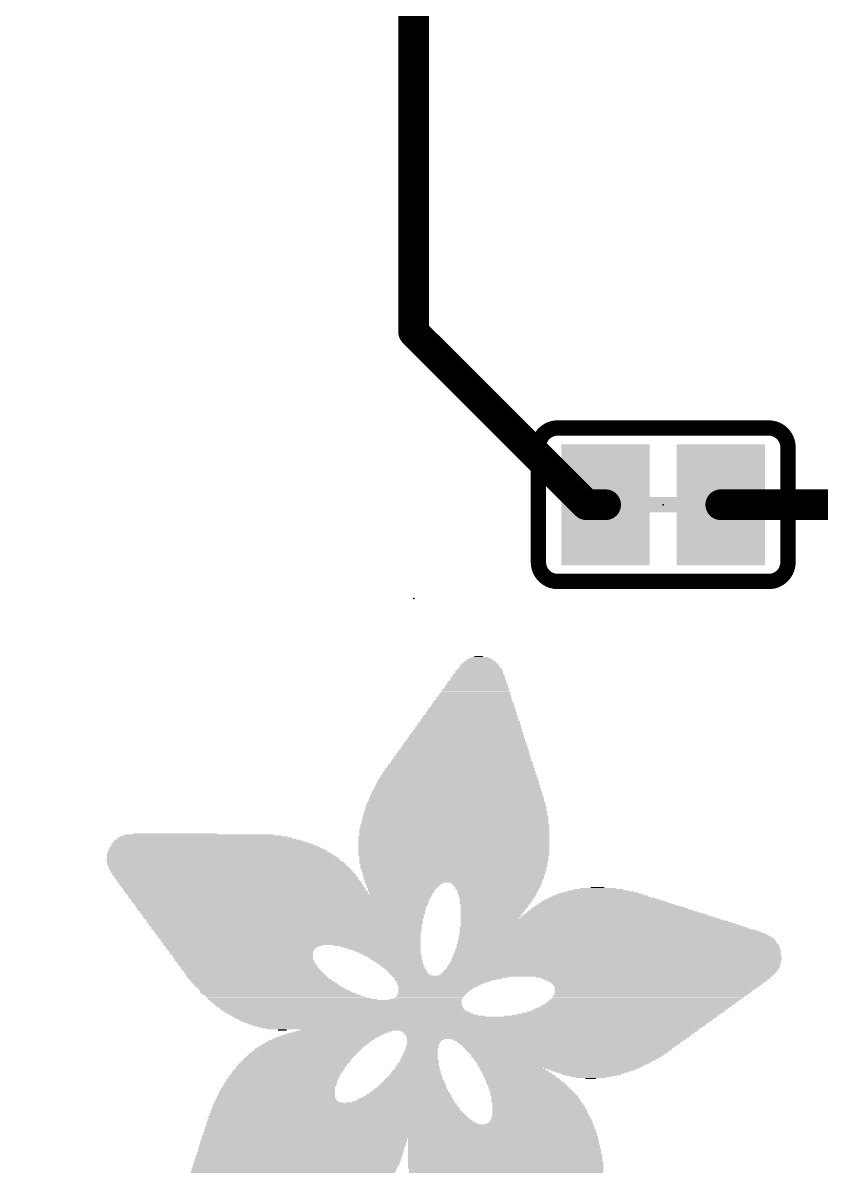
# Model space of a CAD drawing. Extents: x -33.4 to 34.4, y -34.2 to 33.7.
# Drawn here: x -5.17 to 5.4, y -3.01 to 12.22 of the extents above; entities that cross this region are included whole.
import ezdxf

# ---------------------------------------------------------------- set-up
doc = ezdxf.new("R2010")
doc.units = 0
for name, color, linetype in [('1', 12, 'CONTINUOUS'), ('16', 132, 'CONTINUOUS'), ('20', 53, 'CONTINUOUS'), ('21', 40, 'CONTINUOUS'), ('23', 40, 'CONTINUOUS')]:
    doc.layers.add(name, color=color, linetype=linetype)

# ---------------------------------------------------------------- blocks, each defined once
blk = doc.blocks.new('RECT')
blk.add_solid([(-0.5, -0.5), (0.5, -0.5), (-0.5, 0.5), (0.5, 0.5)])

msp = doc.modelspace()

# ---------------------------------------------------------------- linework, layer by layer
at = {"layer": '1'}
for points, const_width in [([(0, 29.2, 1), (0, -29.2)], 0.254), ([(29.2, 0, 0.4142), (0, 29.2)], 0.254), ([(0, 25.4, 0.4142), (-25.4, 0)], 0.254), ([(25.4, 0, 0.4142), (0, 25.4)], 0.254), ([(-0.1016, 8.128, 1), (0.1016, 8.128)], 0.2032), ([(0.0718, 8.1998, 1), (-0.0718, 8.0562)], 0.2032), ([(2.286, 5.9436, 1), (2.286, 5.7404)], 0.2032), ([(2.2142, 5.7702, 1), (2.3578, 5.9138)], 0.2032), ([(2.54, 5.7404, 1), (2.54, 5.9436)], 0.2032), ([(4.064, 5.9436, 1), (4.064, 5.7404)], 0.2032), ([(-25.4, 0, 0.4142), (0, -25.4)], 0.254), ([(0, -25.4, 0.4142), (25.4, 0)], 0.254), ([(0, -29.2, 0.4142), (29.2, 0)], 0.254)]:
    msp.add_lwpolyline(points, format="xyb", dxfattribs=dict(at, const_width=const_width))
at = {"layer": '1', "const_width": 0.4064}
for points in [[(0, 21.082), (0, 8.128)], [(0, 8.128), (2.286, 5.842)], [(2.54, 5.842), (2.286, 5.842)], [(4.064, 5.842), (6.35, 5.842)]]:
    msp.add_lwpolyline(points, dxfattribs=at)
at = {"layer": '16', "const_width": 0.4064}
for points in [[(-0.3, 27.5085, 0.4142), (-27.5085, 0.3)], [(27.5085, 0.3, 0.4206), (-0.3001, 27.5079)], [(-27.5085, -0.3, 0.4142), (-0.3, -27.5085)], [(0.3, -27.5085, 0.4142), (27.5085, -0.3)]]:
    msp.add_lwpolyline(points, format="xyb", dxfattribs=at)
at = {"layer": '20'}
for start, end in [(90, 180), (0, 90), (180, 270), (270, 0)]:
    msp.add_arc((0, 0), 32.766, start, end, dxfattribs=at)
at = {"layer": '21'}
for points, const_width in [([(1.905, 6.858, 0.4142), (1.651, 6.604)], 0.2032), ([(1.905, 6.9088, 1), (1.905, 6.8072)], 0.1016), ([(1.905, 6.8072, 1), (1.905, 6.9088)], 0.1016), ([(4.953, 6.604, 0.4142), (4.699, 6.858)], 0.2032), ([(4.699, 6.9088, 1), (4.699, 6.8072)], 0.1016), ([(4.699, 6.8072, 1), (4.699, 6.9088)], 0.1016), ([(1.7018, 6.604, 1), (1.6002, 6.604)], 0.1016), ([(5.0038, 6.604, 1), (4.9022, 6.604)], 0.1016), ([(1.6002, 6.604, 1), (1.7018, 6.604)], 0.1016), ([(4.9022, 6.604, 1), (5.0038, 6.604)], 0.1016), ([(1.651, 5.08, 0.4142), (1.905, 4.826)], 0.2032), ([(1.7018, 5.08, 1), (1.6002, 5.08)], 0.1016), ([(4.699, 4.826, 0.4142), (4.953, 5.08)], 0.2032), ([(5.0038, 5.08, 1), (4.9022, 5.08)], 0.1016), ([(1.6002, 5.08, 1), (1.7018, 5.08)], 0.1016), ([(4.9022, 5.08, 1), (5.0038, 5.08)], 0.1016), ([(1.905, 4.8768, 1), (1.905, 4.7752)], 0.1016), ([(1.905, 4.7752, 1), (1.905, 4.8768)], 0.1016), ([(4.699, 4.8768, 1), (4.699, 4.7752)], 0.1016), ([(4.699, 4.7752, 1), (4.699, 4.8768)], 0.1016)]:
    msp.add_lwpolyline(points, format="xyb", dxfattribs=dict(at, const_width=const_width))
at = {"layer": '21', "const_width": 0.2032}
for points in [[(1.905, 6.858), (4.699, 6.858)], [(1.651, 5.08), (1.651, 6.604)], [(4.953, 5.08), (4.953, 6.604)], [(4.699, 4.826), (1.905, 4.826)]]:
    msp.add_lwpolyline(points, dxfattribs=at)
at = {"layer": '23'}
for p in [(3.302, 5.842), (0, 4.6)]:
    msp.add_point(p, dxfattribs=at)

# ---------------------------------------------------------------- block references
at = {"layer": '1'}
for p, xscale, yscale in [((2.54, 5.842), 1.1684, 1.6002), ((4.064, 5.842), 1.1684, 1.6002), ((3.302, 5.842), 0.635, 0.2032)]:
    msp.add_blockref('RECT', p, dxfattribs=dict(at, xscale=xscale, yscale=yscale))
at = {"layer": '21'}
for p, xscale, yscale in [((0.8744, 3.8049), 0.2794, 0.014), ((0.8744, 3.8189), 0.2236, 0.014), ((0.8604, 3.8329), 0.1118, 0.0139), ((0.8675, 3.6513), 0.6007, 0.0139), ((0.8744, 3.6652), 0.5868, 0.014), ((0.8744, 3.6792), 0.5588, 0.014), ((0.8744, 3.7071), 0.5308, 0.014), ((0.8744, 3.6932), 0.5308, 0.0139), ((0.8744, 3.7211), 0.503, 0.014), ((0.8744, 3.7351), 0.475, 0.014), ((0.8744, 3.749), 0.447, 0.0139), ((0.8744, 3.763), 0.4191, 0.014), ((0.8814, 3.777), 0.3772, 0.014), ((0.8744, 3.791), 0.3352, 0.0139), ((0.8395, 3.4976), 0.7683, 0.014), ((0.8465, 3.5116), 0.7543, 0.0139), ((0.8534, 3.5255), 0.7404, 0.014), ((0.8465, 3.5395), 0.7265, 0.014), ((0.8535, 3.5535), 0.7125, 0.0139), ((0.8535, 3.5814), 0.6845, 0.014), ((0.8605, 3.5674), 0.6985, 0.014), ((0.8604, 3.5954), 0.6706, 0.014), ((0.8604, 3.6094), 0.6426, 0.0139), ((0.8674, 3.6373), 0.6286, 0.014), ((0.8674, 3.6233), 0.6286, 0.014), ((0.8115, 3.3439), 0.936, 0.014), ((0.8185, 3.3579), 0.922, 0.014), ((0.8185, 3.3858), 0.8941, 0.014), ((0.8185, 3.3719), 0.8941, 0.0139), ((0.8255, 3.3998), 0.8802, 0.014), ((0.8255, 3.4138), 0.8522, 0.0139), ((0.8325, 3.4417), 0.8382, 0.014), ((0.8325, 3.4277), 0.8382, 0.014), ((0.8325, 3.4557), 0.8102, 0.014), ((0.8395, 3.4836), 0.7963, 0.014), ((0.8395, 3.4697), 0.7963, 0.0139), ((0.7836, 3.2042), 1.0757, 0.014), ((0.7836, 3.2322), 1.0478, 0.0139), ((0.7906, 3.2182), 1.0617, 0.014), ((0.7906, 3.2461), 1.0338, 0.014), ((0.7976, 3.2601), 1.0198, 0.014), ((0.7976, 3.288), 0.9919, 0.014), ((0.7976, 3.2741), 0.9919, 0.0139), ((0.8045, 3.302), 0.9779, 0.014), ((0.8045, 3.33), 0.9499, 0.0139), ((0.8115, 3.316), 0.9639, 0.014), ((0.7557, 3.0506), 1.2433, 0.0139), ((0.7557, 3.0645), 1.2153, 0.014), ((0.7626, 3.0925), 1.2014, 0.0139), ((0.7626, 3.0785), 1.2014, 0.014), ((0.7627, 3.1064), 1.1735, 0.014), ((0.7697, 3.1343), 1.1595, 0.0139), ((0.7697, 3.1204), 1.1595, 0.014), ((0.7696, 3.1483), 1.1316, 0.014), ((0.7766, 3.1623), 1.1176, 0.014), ((0.7766, 3.1903), 1.0896, 0.0139), ((0.7836, 3.1763), 1.1036, 0.014), ((0.7207, 2.8969), 1.397, 0.014), ((0.7277, 2.9108), 1.383, 0.0139), ((0.7347, 2.9248), 1.369, 0.014), ((0.7278, 2.9388), 1.3551, 0.014), ((0.7347, 2.9527), 1.3412, 0.0139), ((0.7417, 2.9667), 1.3272, 0.014), ((0.7417, 2.9947), 1.2992, 0.0139), ((0.7417, 2.9807), 1.2992, 0.014), ((0.7487, 3.0086), 1.2853, 0.014), ((0.7487, 3.0366), 1.2573, 0.014), ((0.7487, 3.0226), 1.2573, 0.014), ((0.6928, 2.7432), 1.5646, 0.014), ((0.6928, 2.7572), 1.5367, 0.014), ((0.6997, 2.7851), 1.5227, 0.014), ((0.6997, 2.7712), 1.5227, 0.0139), ((0.6998, 2.7991), 1.4948, 0.014), ((0.7067, 2.8131), 1.4809, 0.0139), ((0.7067, 2.841), 1.4529, 0.014), ((0.7137, 2.827), 1.4669, 0.014), ((0.7137, 2.855), 1.4389, 0.0139), ((0.7208, 2.8689), 1.4249, 0.014), ((0.7207, 2.8829), 1.397, 0.014), ((0.6579, 2.5895), 1.7183, 0.014), ((0.6649, 2.6035), 1.7043, 0.014), ((0.6718, 2.6175), 1.6904, 0.014), ((0.6718, 2.6454), 1.6624, 0.014), ((0.6718, 2.6315), 1.6624, 0.0139), ((0.6788, 2.6594), 1.6484, 0.014), ((0.6789, 2.6873), 1.6205, 0.014), ((0.6789, 2.6734), 1.6205, 0.0139), ((0.6858, 2.7013), 1.6066, 0.014), ((0.6858, 2.7153), 1.5786, 0.0139), ((0.6928, 2.7292), 1.5646, 0.014), ((0.6299, 2.4498), 1.858, 0.014), ((0.6369, 2.4359), 1.872, 0.0139), ((0.6369, 2.4638), 1.844, 0.014), ((0.637, 2.4918), 1.8161, 0.0139), ((0.6439, 2.4778), 1.83, 0.014), ((0.6439, 2.5057), 1.8022, 0.014), ((0.6509, 2.5197), 1.7882, 0.014), ((0.6509, 2.5476), 1.7602, 0.014), ((0.6509, 2.5337), 1.7602, 0.0139), ((0.6579, 2.5616), 1.7463, 0.014), ((0.6649, 2.5756), 1.7323, 0.0139), ((0.602, 2.2961), 2.0256, 0.0139), ((0.602, 2.2822), 2.0256, 0.014), ((0.6089, 2.3101), 2.0117, 0.014), ((0.6089, 2.3381), 1.9837, 0.014), ((0.6089, 2.3241), 1.9837, 0.014), ((0.6159, 2.3521), 1.9697, 0.0139), ((0.6159, 2.366), 1.9419, 0.014), ((0.623, 2.394), 1.9279, 0.0139), ((0.623, 2.38), 1.9279, 0.014), ((0.623, 2.4079), 1.8999, 0.014), ((0.6299, 2.4219), 1.886, 0.014), ((0.5811, 2.1285), 2.1793, 0.014), ((0.581, 2.1564), 2.1514, 0.0139), ((0.581, 2.1425), 2.1514, 0.014), ((0.588, 2.1844), 2.1374, 0.014), ((0.588, 2.1704), 2.1374, 0.014), ((0.588, 2.1984), 2.1094, 0.014), ((0.5949, 2.2263), 2.0955, 0.014), ((0.5949, 2.2124), 2.0955, 0.0139), ((0.595, 2.2543), 2.0676, 0.0139), ((0.595, 2.2403), 2.0676, 0.014), ((0.602, 2.2682), 2.0536, 0.014), ((0.5671, 1.9888), 2.2911, 0.014), ((0.5671, 1.9748), 2.2911, 0.0139), ((0.5671, 2.0168), 2.2631, 0.0139), ((0.5741, 2.0028), 2.2771, 0.014), ((0.5741, 2.0447), 2.2491, 0.014), ((0.5741, 2.0307), 2.2491, 0.014), ((0.5741, 2.0726), 2.2213, 0.0139), ((0.5741, 2.0587), 2.2213, 0.014), ((0.5811, 2.0866), 2.2073, 0.014), ((0.5741, 2.1006), 2.1933, 0.014), ((0.5811, 2.1145), 2.1793, 0.0139), ((0.5601, 1.8491), 2.3889, 0.014), ((0.5601, 1.8352), 2.3889, 0.0139), ((0.5601, 1.8212), 2.3889, 0.014), ((0.5601, 1.891), 2.3609, 0.014), ((0.5601, 1.8771), 2.3609, 0.0139), ((0.5601, 1.8631), 2.3609, 0.014), ((0.5601, 1.919), 2.333, 0.014), ((0.5671, 1.905), 2.3469, 0.014), ((0.5671, 1.9609), 2.3191, 0.014), ((0.5671, 1.9469), 2.3191, 0.014), ((0.5671, 1.933), 2.3191, 0.0139), ((0.5461, 1.7234), 2.4448, 0.014), ((0.5531, 1.7094), 2.4587, 0.014), ((0.5531, 1.6955), 2.4587, 0.0139), ((0.5531, 1.6815), 2.4587, 0.014), ((0.5531, 1.7653), 2.4308, 0.014), ((0.5531, 1.7513), 2.4308, 0.014), ((0.5531, 1.7374), 2.4308, 0.0139), ((0.5531, 1.8072), 2.4028, 0.014), ((0.5531, 1.7933), 2.4028, 0.0139), ((0.5601, 1.7793), 2.4168, 0.014), ((0.5391, 1.5418), 2.5146, 0.014), ((0.5391, 1.5278), 2.5146, 0.014), ((0.5391, 1.6116), 2.4866, 0.014), ((0.5461, 1.5977), 2.5006, 0.0139), ((0.5461, 1.5837), 2.5006, 0.014), ((0.5461, 1.5697), 2.5006, 0.014), ((0.5461, 1.5557), 2.5006, 0.0139), ((0.5461, 1.6675), 2.4726, 0.014), ((0.5461, 1.6536), 2.4726, 0.0139), ((0.5461, 1.6396), 2.4726, 0.014), ((0.5461, 1.6256), 2.4726, 0.014), ((-2.7159, 1.3881), 2.5146, 0.014), ((-2.6949, 1.3741), 2.5565, 0.0139), ((-2.7299, 1.4021), 2.4587, 0.014), ((-2.7439, 1.4161), 2.3749, 0.0139), ((-2.7648, 1.43), 2.305, 0.014), ((-2.7788, 1.444), 2.2213, 0.014), ((-2.8067, 1.458), 2.1094, 0.0139), ((-2.8347, 1.4719), 1.9697, 0.014), ((-3.156, 1.4859), 1.1037, 0.014), ((0.5321, 1.444), 2.5286, 0.014), ((0.5321, 1.43), 2.5286, 0.014), ((0.5321, 1.4161), 2.5286, 0.0139), ((0.5321, 1.4021), 2.5286, 0.014), ((0.5321, 1.3881), 2.5286, 0.014), ((0.5321, 1.3741), 2.5286, 0.0139), ((0.5391, 1.5139), 2.5146, 0.0139), ((0.5391, 1.4999), 2.5146, 0.014), ((0.5391, 1.4859), 2.5146, 0.014), ((0.5391, 1.4719), 2.5146, 0.014), ((0.5391, 1.458), 2.5146, 0.0139), ((-2.5832, 1.2345), 2.9477, 0.0139), ((-2.5692, 1.2205), 2.9756, 0.014), ((-2.5972, 1.2624), 2.8917, 0.014), ((-2.5901, 1.2484), 2.9057, 0.014), ((-2.6321, 1.3043), 2.794, 0.014), ((-2.6181, 1.2903), 2.822, 0.014), ((-2.6042, 1.2764), 2.8499, 0.0139), ((-2.6391, 1.3183), 2.7521, 0.0139), ((-2.667, 1.3462), 2.6682, 0.014), ((-2.653, 1.3322), 2.6962, 0.014), ((-2.681, 1.3602), 2.6124, 0.014), ((0.5321, 1.3602), 2.5286, 0.014), ((0.5321, 1.3462), 2.5286, 0.014), ((0.5321, 1.3322), 2.5286, 0.014), ((0.5321, 1.3183), 2.5286, 0.0139), ((0.5321, 1.3043), 2.5286, 0.014), ((0.5321, 1.2903), 2.5286, 0.014), ((0.5321, 1.2764), 2.5286, 0.0139), ((0.5321, 1.2624), 2.5286, 0.014), ((0.5321, 1.2484), 2.5286, 0.014), ((0.5321, 1.2345), 2.5286, 0.0139), ((0.5321, 1.2205), 2.5286, 0.014), ((-2.5273, 1.1506), 3.0874, 0.014), ((-2.5413, 1.1785), 3.0315, 0.0139), ((-2.5064, 1.1227), 3.1013, 0.014), ((-2.4924, 1.1087), 3.1293, 0.014), ((-2.5622, 1.2065), 2.9896, 0.014), ((-2.5482, 1.1925), 3.0175, 0.014), ((-2.5273, 1.1646), 3.0594, 0.014), ((-2.5133, 1.1367), 3.0874, 0.0139), ((-2.4854, 1.0948), 3.1432, 0.0139), ((-2.4784, 1.0808), 3.1572, 0.014), ((-2.4644, 1.0668), 3.1572, 0.014), ((0.5321, 1.2065), 2.5286, 0.014), ((0.5251, 1.1925), 2.5146, 0.014), ((0.5321, 1.1785), 2.5006, 0.0139), ((0.5321, 1.1646), 2.5006, 0.014), ((0.5321, 1.1506), 2.5006, 0.014), ((0.5321, 1.1367), 2.5006, 0.0139), ((0.5321, 1.1227), 2.5006, 0.014), ((0.5252, 1.1087), 2.4867, 0.014), ((0.5252, 1.0948), 2.4867, 0.0139), ((0.5322, 1.0808), 2.4727, 0.014), ((0.5322, 1.0668), 2.4727, 0.014), ((-2.4575, 1.0528), 3.1711, 0.014), ((-2.4505, 1.0389), 3.1851, 0.0139), ((-2.4365, 1.0249), 3.1852, 0.014), ((-2.4295, 1.0109), 3.1992, 0.014), ((-2.4156, 0.997), 3.1991, 0.0139), ((-2.4085, 0.983), 3.2131, 0.014), ((-2.3946, 0.969), 3.2131, 0.014), ((-2.3807, 0.9551), 3.2131, 0.0139), ((-2.3807, 0.9411), 3.2131, 0.014), ((-2.3666, 0.9271), 3.2131, 0.014), ((-2.3527, 0.9131), 3.2131, 0.014), ((0.5322, 1.0528), 2.4727, 0.014), ((0.5252, 1.0389), 2.4587, 0.0139), ((0.5252, 1.0249), 2.4587, 0.014), ((0.5322, 1.0109), 2.4447, 0.014), ((0.5322, 0.997), 2.4447, 0.0139), ((0.5252, 0.983), 2.4307, 0.014), ((0.5321, 0.969), 2.4168, 0.014), ((0.5321, 0.9551), 2.4168, 0.0139), ((0.5321, 0.9411), 2.4168, 0.014), ((0.5252, 0.9271), 2.4029, 0.014), ((0.5322, 0.9131), 2.3889, 0.014), ((-2.3457, 0.8992), 3.227, 0.0139), ((-2.3388, 0.8852), 3.2131, 0.014), ((-2.3248, 0.8712), 3.2131, 0.014), ((-2.3178, 0.8573), 3.2271, 0.0139), ((-2.3037, 0.8433), 3.2271, 0.014), ((-2.2968, 0.8293), 3.2131, 0.014), ((-2.2829, 0.8154), 3.2131, 0.0139), ((-2.2759, 0.8014), 3.2271, 0.014), ((-2.2689, 0.7874), 3.2131, 0.014), ((-2.2549, 0.7734), 3.2131, 0.014), ((-2.241, 0.7595), 3.2131, 0.0139), ((0.5322, 0.8992), 2.3889, 0.0139), ((0.5252, 0.8852), 2.3749, 0.014), ((0.5252, 0.8573), 2.3469, 0.0139), ((0.5252, 0.8433), 2.3469, 0.014), ((0.5322, 0.8712), 2.3609, 0.014), ((-0.1245, 0.8293), 1.0198, 0.014), ((-0.1385, 0.8154), 0.9919, 0.0139), ((-0.1385, 0.8014), 0.9639, 0.014), ((-0.1454, 0.7874), 0.95, 0.014), ((-0.1524, 0.7734), 0.936, 0.014), ((-0.1524, 0.7595), 0.908, 0.0139), ((1.0979, 0.8293), 1.2014, 0.014), ((1.0979, 0.8154), 1.1735, 0.0139), ((1.1049, 0.8014), 1.1596, 0.014), ((1.1049, 0.7874), 1.1316, 0.014), ((1.1119, 0.7734), 1.1176, 0.014), ((1.1049, 0.7595), 1.1036, 0.0139), ((2.439, 0.7595), 0.475, 0.0139), ((2.4321, 0.7734), 0.1817, 0.014), ((-2.241, 0.7455), 3.2131, 0.014), ((-2.2269, 0.7315), 3.2131, 0.014), ((-2.213, 0.7176), 3.2131, 0.0139), ((-2.213, 0.7036), 3.2131, 0.014), ((-2.1991, 0.6896), 3.2131, 0.014), ((-1.773, 0.6757), 4.0373, 0.0139), ((-1.7729, 0.6617), 4.0094, 0.014), ((-1.7729, 0.6477), 4.0094, 0.014), ((-1.7729, 0.6337), 3.9814, 0.014), ((-1.766, 0.6198), 3.9675, 0.0139), ((-1.766, 0.6058), 3.9395, 0.014), ((-0.1594, 0.7455), 0.8941, 0.014), ((-0.1663, 0.7315), 0.8801, 0.014), ((-0.1594, 0.7176), 0.8662, 0.0139), ((-0.1664, 0.7036), 0.8522, 0.014), ((-0.1664, 0.6896), 0.8242, 0.014), ((1.1119, 0.7455), 1.0896, 0.014), ((1.1049, 0.7315), 1.0756, 0.014), ((1.1049, 0.7036), 1.0478, 0.014), ((1.1049, 0.6896), 1.0478, 0.014), ((1.1119, 0.7176), 1.0617, 0.0139), ((1.1049, 0.6757), 1.0198, 0.0139), ((1.1049, 0.6617), 1.0198, 0.014), ((1.0979, 0.6477), 1.0058, 0.014), ((1.0979, 0.6337), 0.9779, 0.014), ((1.0979, 0.6198), 0.9779, 0.0139), ((1.091, 0.6058), 0.9639, 0.014), ((2.5019, 0.6058), 1.5506, 0.014), ((2.4949, 0.6198), 1.4808, 0.0139), ((2.4879, 0.6337), 1.411, 0.014), ((2.474, 0.6477), 1.3271, 0.014), ((2.467, 0.6617), 1.2573, 0.014), ((2.467, 0.6757), 1.1735, 0.0139), ((2.46, 0.6896), 1.1036, 0.014), ((2.46, 0.7036), 1.0198, 0.014), ((2.46, 0.7176), 0.908, 0.0139), ((2.4461, 0.7315), 0.7963, 0.014), ((2.446, 0.7455), 0.6566, 0.014), ((-1.766, 0.5918), 3.9395, 0.014), ((-1.7659, 0.5778), 3.9116, 0.0139), ((-1.759, 0.5639), 3.8977, 0.014), ((-1.752, 0.5499), 3.8837, 0.014), ((-1.759, 0.536), 3.8697, 0.0139), ((-1.752, 0.522), 3.8557, 0.014), ((-1.752, 0.508), 3.8278, 0.014), ((-1.752, 0.494), 3.8278, 0.014), ((-1.745, 0.4801), 3.8138, 0.0139), ((-1.745, 0.4661), 3.7859, 0.014), ((-1.738, 0.4521), 3.7719, 0.014), ((1.0839, 0.5918), 0.9499, 0.014), ((1.0839, 0.5778), 0.9499, 0.0139), ((1.077, 0.5639), 0.936, 0.014), ((1.077, 0.5499), 0.9081, 0.014), ((1.0699, 0.536), 0.8941, 0.0139), ((1.0699, 0.522), 0.8941, 0.014), ((1.063, 0.508), 0.8801, 0.014), ((1.056, 0.494), 0.8662, 0.014), ((1.049, 0.4801), 0.8522, 0.0139), ((1.049, 0.4661), 0.8522, 0.014), ((1.042, 0.4521), 0.8382, 0.014), ((2.6276, 0.4521), 2.2492, 0.014), ((2.6137, 0.4661), 2.1933, 0.014), ((2.6067, 0.4801), 2.1234, 0.0139), ((2.5927, 0.494), 2.0676, 0.014), ((2.5788, 0.508), 2.0117, 0.014), ((2.5718, 0.522), 1.9419, 0.014), ((2.5508, 0.536), 1.872, 0.0139), ((2.5438, 0.5499), 1.8022, 0.014), ((2.5299, 0.5639), 1.7463, 0.014), ((2.5229, 0.5778), 1.6764, 0.0139), ((2.5089, 0.5918), 1.6205, 0.014), ((-1.738, 0.4382), 3.7719, 0.0139), ((-1.731, 0.4242), 3.758, 0.014), ((-1.731, 0.4102), 3.73, 0.014), ((-1.724, 0.3963), 3.716, 0.0139), ((-1.724, 0.3823), 3.716, 0.014), ((-1.7171, 0.3683), 3.7021, 0.014), ((-1.7171, 0.3543), 3.6741, 0.014), ((-1.7101, 0.3404), 3.6601, 0.0139), ((-1.7101, 0.3264), 3.6601, 0.014), ((-1.7031, 0.3124), 3.6462, 0.014), ((-1.6961, 0.2984), 3.6322, 0.0139), ((1.0351, 0.4382), 0.8243, 0.0139), ((1.0211, 0.4102), 0.7963, 0.014), ((1.0211, 0.3963), 0.7963, 0.0139), ((1.0141, 0.3823), 0.7824, 0.014), ((1.0071, 0.3683), 0.7684, 0.014), ((2.3413, 0.3543), 3.4367, 0.014), ((2.3622, 0.3404), 3.4786, 0.0139), ((2.3901, 0.3264), 3.5344, 0.014), ((2.4111, 0.3124), 3.5764, 0.014), ((1.0281, 0.4242), 0.8103, 0.014), ((2.4321, 0.2984), 3.6183, 0.0139), ((2.7115, 0.3683), 2.6123, 0.014), ((2.6975, 0.3823), 2.5565, 0.014), ((2.6835, 0.3963), 2.5006, 0.0139), ((2.6696, 0.4102), 2.4447, 0.014), ((2.6625, 0.4242), 2.3749, 0.014), ((2.6416, 0.4382), 2.305, 0.0139), ((-1.7031, 0.2845), 3.6182, 0.014), ((-1.6961, 0.2705), 3.6042, 0.014), ((-1.6891, 0.2566), 3.5902, 0.0139), ((-1.6822, 0.2426), 3.5763, 0.014), ((-1.6822, 0.2286), 3.5763, 0.014), ((-1.6752, 0.2146), 3.5623, 0.014), ((-1.6682, 0.2007), 3.5483, 0.0139), ((-1.6682, 0.1867), 3.5205, 0.014), ((-1.6682, 0.1727), 3.5205, 0.014), ((-1.6612, 0.1588), 3.5065, 0.0139), ((2.5089, 0.2426), 3.7998, 0.014), ((2.5578, 0.2146), 3.8976, 0.014), ((2.5997, 0.1867), 3.9814, 0.014), ((2.6137, 0.1727), 4.0094, 0.014), ((2.6347, 0.1588), 4.0513, 0.0139), ((2.5299, 0.2286), 3.8417, 0.014), ((2.5788, 0.2007), 3.9395, 0.0139), ((2.453, 0.2845), 3.6602, 0.014), ((2.4949, 0.2566), 3.744, 0.0139), ((2.474, 0.2705), 3.7021, 0.014), ((-1.6542, 0.1448), 3.4925, 0.014), ((-1.6472, 0.1308), 3.4786, 0.014), ((-1.6472, 0.1169), 3.4786, 0.0139), ((-1.6402, 0.1029), 3.4646, 0.014), ((-1.6332, 0.0889), 3.4506, 0.014), ((-1.6262, 0.0749), 3.4366, 0.014), ((-1.6262, 0.061), 3.4366, 0.0139), ((-1.6193, 0.047), 3.4227, 0.014), ((-1.6123, 0.033), 3.4087, 0.014), ((-1.6123, 0.0191), 3.4087, 0.0139), ((-2.2549, 0.0051), 2.0955, 0.014), ((-0.4807, 0.0051), 1.1456, 0.014), ((2.6975, 0.0191), 4.2608, 0.0139), ((2.6975, 0.0051), 4.2608, 0.014), ((2.6835, 0.0749), 4.205, 0.014), ((2.6905, 0.061), 4.219, 0.0139), ((2.6905, 0.047), 4.219, 0.014), ((2.6975, 0.033), 4.2329, 0.014), ((2.6625, 0.1169), 4.1351, 0.0139), ((2.6416, 0.1448), 4.0932, 0.014), ((2.6835, 0.0889), 4.177, 0.014), ((2.6556, 0.1308), 4.1211, 0.014), ((2.6766, 0.1029), 4.1631, 0.014), ((-2.2759, -0.0089), 2.0257, 0.014), ((-2.2829, -0.0229), 1.9837, 0.0139), ((-2.2898, -0.0368), 1.9698, 0.014), ((-2.2898, -0.0508), 1.9418, 0.014), ((-2.2829, -0.0648), 1.9279, 0.014), ((-2.2829, -0.0788), 1.8999, 0.0139), ((-2.2829, -0.0927), 1.8999, 0.014), ((-2.2759, -0.1067), 1.8859, 0.014), ((-2.2689, -0.1207), 1.8719, 0.0139), ((-2.2619, -0.1346), 1.858, 0.014), ((-2.2619, -0.1486), 1.858, 0.014), ((-0.4388, -0.0089), 1.0617, 0.014), ((-0.4108, -0.0229), 1.0059, 0.0139), ((-0.3899, -0.0368), 0.964, 0.014), ((-0.3689, -0.0508), 0.922, 0.014), ((-0.348, -0.0648), 0.8801, 0.014), ((-0.334, -0.0788), 0.8522, 0.0139), ((-0.313, -0.0927), 0.8103, 0.014), ((-0.2991, -0.1067), 0.7823, 0.014), ((-0.2782, -0.1207), 0.7683, 0.0139), ((-0.2642, -0.1346), 0.7404, 0.014), ((-0.2502, -0.1486), 0.7124, 0.014), ((2.6905, -0.1486), 4.3586, 0.014), ((2.6905, -0.1067), 4.3307, 0.014), ((2.6905, -0.1207), 4.3307, 0.0139), ((2.6975, -0.1346), 4.3447, 0.014), ((2.6975, -0.0788), 4.3167, 0.0139), ((2.6975, -0.0927), 4.3167, 0.014), ((2.6975, -0.0368), 4.2888, 0.014), ((2.7045, -0.0508), 4.3027, 0.014), ((2.7045, -0.0648), 4.3027, 0.014), ((2.7045, -0.0089), 4.2748, 0.014), ((2.7045, -0.0229), 4.2748, 0.0139), ((-2.2549, -0.1626), 1.844, 0.0139), ((-2.2479, -0.1765), 1.83, 0.014), ((-2.2409, -0.1905), 1.844, 0.014), ((-2.234, -0.2045), 1.8301, 0.014), ((-2.22, -0.2185), 1.8301, 0.0139), ((-2.213, -0.2324), 1.8161, 0.014), ((-2.206, -0.2464), 1.83, 0.014), ((-2.1921, -0.2604), 1.8301, 0.0139), ((-2.185, -0.2743), 1.8161, 0.014), ((-2.1711, -0.2883), 1.8161, 0.014), ((-2.1641, -0.3023), 1.8301, 0.0139), ((-0.2433, -0.1626), 0.6985, 0.0139), ((-0.2293, -0.1765), 0.6705, 0.014), ((-0.2083, -0.1905), 0.6566, 0.014), ((-0.2013, -0.2045), 0.6426, 0.014), ((-0.1874, -0.2185), 0.6147, 0.0139), ((-0.1804, -0.2324), 0.6007, 0.014), ((-0.1594, -0.2464), 0.5868, 0.014), ((-0.1524, -0.2604), 0.5728, 0.0139), ((-0.1454, -0.2743), 0.5588, 0.014), ((-0.1245, -0.2883), 0.5449, 0.014), ((-0.1174, -0.3023), 0.5309, 0.0139), ((2.6277, -0.3023), 4.4005, 0.0139), ((2.6416, -0.2743), 4.4006, 0.014), ((2.6416, -0.2883), 4.4006, 0.014), ((2.6486, -0.2604), 4.3866, 0.0139), ((2.6625, -0.2324), 4.3865, 0.014), ((2.6625, -0.2464), 4.3865, 0.014), ((2.6695, -0.2045), 4.3726, 0.014), ((2.6695, -0.2185), 4.3726, 0.0139), ((2.6835, -0.1765), 4.3726, 0.014), ((2.6835, -0.1905), 4.3726, 0.014), ((2.6905, -0.1626), 4.3586, 0.0139), ((-2.1501, -0.3162), 1.83, 0.014), ((-2.1362, -0.3302), 1.8301, 0.014), ((-2.1221, -0.3442), 1.8301, 0.014), ((-2.1152, -0.3582), 1.844, 0.0139), ((-2.1012, -0.3721), 1.844, 0.014), ((-2.0873, -0.3861), 1.8441, 0.014), ((-2.0803, -0.4001), 1.858, 0.0139), ((-2.0663, -0.414), 1.858, 0.014), ((-2.0523, -0.428), 1.858, 0.014), ((-2.0314, -0.442), 1.872, 0.0139), ((-2.0174, -0.4559), 1.872, 0.014), ((-0.1035, -0.3162), 0.5308, 0.014), ((-0.0896, -0.3302), 0.5309, 0.014), ((-0.0825, -0.3442), 0.5169, 0.014), ((-0.0685, -0.3582), 0.5169, 0.0139), ((-0.0547, -0.3721), 0.5169, 0.014), ((-0.0336, -0.3861), 0.5309, 0.014), ((2.2295, -0.4001), 5.0292, 0.0139), ((0.4903, -0.414), 1.5227, 0.014), ((0.4553, -0.428), 1.425, 0.014), ((0.4204, -0.442), 1.3551, 0.0139), ((0.3994, -0.4559), 1.2852, 0.014), ((2.5438, -0.3861), 4.4285, 0.014), ((2.5648, -0.3721), 4.4145, 0.014), ((2.5788, -0.3582), 4.4145, 0.0139), ((2.5927, -0.3442), 4.4146, 0.014), ((2.6067, -0.3302), 4.4145, 0.014), ((2.6137, -0.3162), 4.4005, 0.014), ((3.1724, -0.414), 3.1153, 0.014), ((3.2004, -0.428), 3.0314, 0.014), ((3.2074, -0.442), 2.9616, 0.0139), ((3.2144, -0.4559), 2.9197, 0.014), ((-2.0034, -0.4699), 1.8999, 0.014), ((-1.9895, -0.4839), 1.8999, 0.014), ((-1.9685, -0.4979), 1.9138, 0.0139), ((-1.9546, -0.5118), 1.9139, 0.014), ((-1.9336, -0.5258), 1.9279, 0.014), ((-1.9196, -0.5398), 1.9278, 0.0139), ((-1.8987, -0.5537), 1.9419, 0.014), ((-1.8777, -0.5677), 1.9558, 0.014), ((-1.8568, -0.5817), 1.9697, 0.0139), ((-1.8358, -0.5956), 1.9838, 0.014), ((-1.8219, -0.6096), 2.0117, 0.014), ((0.3855, -0.4699), 1.2293, 0.014), ((0.3645, -0.4839), 1.1874, 0.014), ((0.3505, -0.4979), 1.1316, 0.0139), ((0.3366, -0.5118), 1.1037, 0.014), ((0.3296, -0.5258), 1.0617, 0.014), ((0.3156, -0.5398), 1.0338, 0.0139), ((0.3016, -0.5537), 1.0058, 0.014), ((0.2667, -0.5956), 0.936, 0.014), ((0.2597, -0.6096), 0.922, 0.014), ((0.2877, -0.5677), 0.9779, 0.014), ((0.2807, -0.5817), 0.9639, 0.0139), ((3.2214, -0.4699), 2.8779, 0.014), ((3.2214, -0.4839), 2.8219, 0.014), ((3.2214, -0.4979), 2.794, 0.0139), ((3.2214, -0.5118), 2.7661, 0.014), ((3.2144, -0.5258), 2.7241, 0.014), ((3.2144, -0.5398), 2.6962, 0.0139), ((3.2074, -0.5537), 2.6822, 0.014), ((3.1935, -0.5677), 2.6543, 0.014), ((3.1725, -0.5956), 2.6124, 0.014), ((3.1655, -0.6096), 2.5984, 0.014), ((3.1865, -0.5817), 2.6403, 0.0139), ((-1.7939, -0.6236), 2.0396, 0.014), ((-1.7729, -0.6376), 2.0536, 0.0139), ((-1.738, -0.6515), 2.0676, 0.014), ((-1.7171, -0.6655), 2.0815, 0.014), ((-1.6821, -0.6794), 2.1234, 0.0139), ((-1.6472, -0.6934), 2.1654, 0.014), ((-1.5983, -0.7074), 2.2352, 0.014), ((-1.0325, -0.7214), 3.3388, 0.0139), ((-1.0255, -0.7353), 3.3249, 0.014), ((-1.0186, -0.7493), 3.3109, 0.014), ((-1.0046, -0.7633), 3.2829, 0.014), ((0.155, -0.7074), 0.9639, 0.014), ((0.1899, -0.6934), 0.922, 0.014), ((0.2039, -0.6794), 0.8941, 0.0139), ((0.2178, -0.6655), 0.894, 0.014), ((0.2388, -0.6376), 0.9081, 0.0139), ((0.2318, -0.6515), 0.8941, 0.014), ((0.2528, -0.6236), 0.9081, 0.014), ((2.9978, -0.7633), 2.5146, 0.014), ((3.0118, -0.7493), 2.5146, 0.014), ((3.0328, -0.7353), 2.5007, 0.014), ((3.0537, -0.7214), 2.5146, 0.0139), ((3.0677, -0.7074), 2.5146, 0.014), ((3.0887, -0.6934), 2.5285, 0.014), ((3.1096, -0.6655), 2.5426, 0.014), ((3.1026, -0.6794), 2.5286, 0.0139), ((3.1305, -0.6515), 2.5565, 0.014), ((3.1585, -0.6236), 2.5844, 0.014), ((3.1446, -0.6376), 2.5565, 0.0139), ((-0.9976, -0.7772), 3.269, 0.0139), ((-0.9906, -0.7912), 3.255, 0.014), ((-0.9766, -0.8052), 3.255, 0.014), ((-0.9627, -0.8192), 3.2271, 0.0139), ((-0.9487, -0.8331), 3.227, 0.014), ((-0.9348, -0.8471), 3.2271, 0.014), ((-0.9068, -0.8611), 3.2271, 0.0139), ((-0.8858, -0.875), 3.241, 0.014), ((-0.8579, -0.889), 3.241, 0.014), ((-0.83, -0.903), 3.2411, 0.014), ((-0.795, -0.917), 3.283, 0.0139), ((2.6696, -0.917), 2.7241, 0.0139), ((2.7185, -0.903), 2.6823, 0.014), ((2.7534, -0.889), 2.6403, 0.014), ((2.7953, -0.875), 2.6124, 0.014), ((2.8232, -0.8611), 2.5844, 0.0139), ((2.8512, -0.8471), 2.5565, 0.014), ((2.8791, -0.8331), 2.5565, 0.014), ((2.9001, -0.8192), 2.5425, 0.0139), ((2.935, -0.8052), 2.5286, 0.014), ((2.9489, -0.7912), 2.5285, 0.014), ((2.9699, -0.7772), 2.5146, 0.0139), ((-0.7322, -0.9309), 3.3528, 0.014), ((0.8115, -0.9449), 6.3843, 0.014), ((0.8115, -0.9589), 6.3284, 0.0139), ((0.8185, -0.9728), 6.2865, 0.014), ((0.8255, -0.9868), 6.2446, 0.014), ((0.8255, -1.0008), 6.1888, 0.0139), ((0.8325, -1.0147), 6.1468, 0.014), ((0.8395, -1.0287), 6.0769, 0.014), ((0.8535, -1.0427), 6.0211, 0.014), ((0.8674, -1.0567), 5.9652, 0.0139), ((0.8744, -1.0706), 5.8954, 0.014), ((2.6067, -0.9309), 2.8219, 0.014), ((0.8954, -1.0846), 5.8255, 0.014), ((0.9163, -1.0986), 5.7277, 0.0139), ((-1.1792, -1.2243), 1.3412, 0.014), ((-1.1513, -1.2103), 1.3411, 0.014), ((-1.738, -1.1125), 0.1118, 0.014), ((-1.1163, -1.1964), 1.3271, 0.0139), ((-1.0814, -1.1824), 1.3132, 0.014), ((-1.0465, -1.1684), 1.2992, 0.014), ((-1.0115, -1.1544), 1.2853, 0.014), ((-0.9627, -1.1404), 1.2713, 0.0139), ((-0.9208, -1.1265), 1.2713, 0.014), ((1.1329, -1.1125), 5.2667, 0.014), ((1.7894, -1.1265), 3.9256, 0.014), ((1.7894, -1.1404), 3.8697, 0.0139), ((1.7894, -1.1544), 3.8417, 0.014), ((1.7825, -1.1684), 3.7999, 0.014), ((1.7825, -1.1824), 3.7719, 0.014), ((1.7755, -1.1964), 3.7579, 0.0139), ((1.7685, -1.2103), 3.716, 0.014), ((1.7615, -1.2243), 3.702, 0.014), ((-1.3957, -1.364), 1.411, 0.014), ((-1.3748, -1.35), 1.397, 0.014), ((-1.3608, -1.336), 1.397, 0.0139), ((-1.3329, -1.3221), 1.397, 0.014), ((-1.3189, -1.3081), 1.397, 0.014), ((-1.298, -1.2941), 1.3831, 0.014), ((-1.277, -1.2802), 1.369, 0.0139), ((-1.249, -1.2662), 1.3691, 0.014), ((-1.235, -1.2522), 1.3691, 0.014), ((-1.2002, -1.2383), 1.3551, 0.0139), ((0.1131, -1.3221), 0.4331, 0.014), ((0.1131, -1.336), 0.4331, 0.0139), ((0.1131, -1.35), 0.4331, 0.014), ((0.1061, -1.364), 0.4191, 0.014), ((0.155, -1.2383), 0.4889, 0.0139), ((0.141, -1.2522), 0.461, 0.014), ((0.134, -1.2662), 0.447, 0.014), ((0.127, -1.2802), 0.433, 0.0139), ((0.127, -1.2941), 0.433, 0.014), ((0.1201, -1.3081), 0.4191, 0.014), ((2.0549, -1.2383), 3.0873, 0.0139), ((2.0549, -1.2522), 3.0315, 0.014), ((2.0619, -1.2662), 2.9895, 0.014), ((2.0549, -1.2802), 2.9477, 0.0139), ((2.0619, -1.2941), 2.9057, 0.014), ((2.0619, -1.3081), 2.8779, 0.014), ((2.0549, -1.3221), 2.8359, 0.014), ((2.0549, -1.336), 2.8079, 0.0139), ((2.0478, -1.35), 2.7661, 0.014), ((2.0478, -1.364), 2.7381, 0.014), ((-1.5494, -1.5177), 1.439, 0.0139), ((-1.5424, -1.5037), 1.425, 0.014), ((-1.5285, -1.4897), 1.4249, 0.014), ((-1.5145, -1.4758), 1.4249, 0.0139), ((-1.5005, -1.4618), 1.425, 0.014), ((-1.4866, -1.4478), 1.4249, 0.014), ((-1.4726, -1.4338), 1.4249, 0.014), ((-1.4586, -1.4199), 1.425, 0.0139), ((-1.4377, -1.4059), 1.4109, 0.014), ((-1.4237, -1.3919), 1.411, 0.014), ((-1.4097, -1.378), 1.411, 0.0139), ((0.0712, -1.5177), 0.5169, 0.0139), ((0.0711, -1.4897), 0.489, 0.014), ((0.0711, -1.5037), 0.489, 0.014), ((0.0781, -1.4618), 0.475, 0.014), ((0.0781, -1.4758), 0.475, 0.0139), ((0.0851, -1.4338), 0.461, 0.014), ((0.0851, -1.4478), 0.461, 0.014), ((0.0921, -1.4059), 0.447, 0.014), ((0.0921, -1.4199), 0.447, 0.0139), ((0.099, -1.378), 0.4331, 0.0139), ((0.099, -1.3919), 0.4331, 0.014), ((2.0479, -1.378), 2.7102, 0.0139), ((2.0409, -1.3919), 2.6682, 0.014), ((2.0409, -1.4059), 2.6404, 0.014), ((2.0409, -1.4199), 2.6124, 0.0139), ((2.0339, -1.4338), 2.5704, 0.014), ((2.0339, -1.4478), 2.5426, 0.014), ((2.0199, -1.4618), 2.5146, 0.014), ((2.013, -1.4758), 2.4727, 0.0139), ((2.013, -1.4897), 2.4447, 0.014), ((2.0059, -1.5037), 2.4029, 0.014), ((1.992, -1.5177), 2.3749, 0.0139), ((-1.6752, -1.6713), 1.4669, 0.014), ((-1.6682, -1.6574), 1.4529, 0.0139), ((-1.6542, -1.6434), 1.4529, 0.014), ((-1.6402, -1.6294), 1.4528, 0.014), ((-1.6262, -1.6015), 1.4529, 0.014), ((-1.6333, -1.6155), 1.4389, 0.0139), ((-1.6123, -1.5875), 1.4529, 0.014), ((-1.6053, -1.5735), 1.4389, 0.014), ((-1.5914, -1.5595), 1.4389, 0.0139), ((-1.5774, -1.5456), 1.4389, 0.014), ((-1.5634, -1.5316), 1.4389, 0.014), ((0.0292, -1.6713), 0.6566, 0.014), ((0.0362, -1.6574), 0.6426, 0.0139), ((0.0362, -1.6434), 0.6146, 0.014), ((0.0432, -1.6294), 0.6007, 0.014), ((0.0502, -1.6015), 0.5867, 0.014), ((0.0502, -1.6155), 0.5867, 0.0139), ((0.0502, -1.5875), 0.5588, 0.014), ((0.0571, -1.5595), 0.5449, 0.0139), ((0.0571, -1.5735), 0.5449, 0.014), ((0.0641, -1.5456), 0.5309, 0.014), ((0.0712, -1.5316), 0.5169, 0.014), ((1.985, -1.5316), 2.333, 0.014), ((1.9781, -1.5456), 2.2911, 0.014), ((1.9711, -1.5595), 2.2771, 0.0139), ((1.9571, -1.5735), 2.2212, 0.014), ((1.9431, -1.5875), 2.1932, 0.014), ((1.9361, -1.6015), 2.1514, 0.014), ((1.2935, -1.6155), 0.8382, 0.0139), ((1.3075, -1.6294), 0.8661, 0.014), ((1.3215, -1.6434), 0.8661, 0.014), ((1.3354, -1.6574), 0.894, 0.0139), ((1.3494, -1.6713), 0.8941, 0.014), ((2.3553, -1.6155), 1.2573, 0.0139), ((2.3553, -1.6294), 1.1735, 0.014), ((2.3622, -1.6434), 1.1036, 0.014), ((2.3552, -1.6574), 1.0338, 0.0139), ((2.3552, -1.6713), 0.95, 0.014), ((-1.759, -1.811), 1.4947, 0.014), ((-1.7659, -1.825), 1.4808, 0.014), ((-1.752, -1.7971), 1.4808, 0.0139), ((-1.738, -1.7691), 1.4808, 0.014), ((-1.745, -1.7831), 1.4668, 0.014), ((-1.731, -1.7551), 1.4668, 0.0139), ((-1.7171, -1.7272), 1.4669, 0.014), ((-1.7171, -1.7412), 1.4669, 0.014), ((-1.7031, -1.7132), 1.4669, 0.014), ((-1.6961, -1.6993), 1.4529, 0.0139), ((-1.6822, -1.6853), 1.4529, 0.014), ((-0.0127, -1.825), 0.8522, 0.014), ((-0.0057, -1.811), 0.8382, 0.014), ((-0.0057, -1.7971), 0.8102, 0.0139), ((0.0013, -1.7831), 0.7963, 0.014), ((0.0013, -1.7691), 0.7683, 0.014), ((0.0083, -1.7551), 0.7543, 0.0139), ((0.0152, -1.7412), 0.7404, 0.014), ((0.0153, -1.7272), 0.7125, 0.014), ((0.0223, -1.7132), 0.6985, 0.014), ((0.0292, -1.6993), 0.6846, 0.0139), ((0.0292, -1.6853), 0.6566, 0.014), ((1.3634, -1.6853), 0.9221, 0.014), ((1.3773, -1.6993), 0.922, 0.0139), ((1.3913, -1.7132), 0.95, 0.014), ((1.4053, -1.7272), 0.9499, 0.014), ((1.4123, -1.7412), 0.9639, 0.014), ((1.4402, -1.7691), 0.9919, 0.014), ((1.4332, -1.7551), 0.9779, 0.0139), ((1.4542, -1.7831), 0.9919, 0.014), ((1.4681, -1.7971), 1.0198, 0.0139), ((1.4751, -1.811), 1.0338, 0.014), ((1.4891, -1.825), 1.0338, 0.014), ((2.3552, -1.6853), 0.8662, 0.014), ((2.3553, -1.6993), 0.7823, 0.0139), ((2.3552, -1.7132), 0.6706, 0.014), ((2.3482, -1.7272), 0.5448, 0.014), ((2.3483, -1.7412), 0.4051, 0.014), ((2.3413, -1.7551), 0.1397, 0.0139), ((-1.8149, -1.9647), 1.5507, 0.014), ((-1.8149, -1.9787), 1.5507, 0.0139), ((-1.8079, -1.9368), 1.5367, 0.0139), ((-1.8079, -1.9507), 1.5367, 0.014), ((-1.8009, -1.9088), 1.5227, 0.014), ((-1.8009, -1.9228), 1.5227, 0.014), ((-1.7939, -1.8809), 1.5088, 0.014), ((-1.7939, -1.8949), 1.5088, 0.0139), ((-1.7869, -1.8669), 1.4948, 0.014), ((-1.7729, -1.839), 1.4948, 0.0139), ((-1.7729, -1.8529), 1.4948, 0.014), ((-0.0686, -1.9787), 1.1316, 0.0139), ((-0.0686, -1.9647), 1.1036, 0.014), ((-0.0547, -1.9507), 1.0757, 0.014), ((-0.0546, -1.9368), 1.0478, 0.0139), ((-0.0476, -1.9228), 1.0058, 0.014), ((-0.0406, -1.9088), 0.9919, 0.014), ((-0.0406, -1.8949), 0.9639, 0.0139), ((-0.0336, -1.8809), 0.9499, 0.014), ((-0.0267, -1.8669), 0.9081, 0.014), ((-0.0197, -1.8529), 0.8941, 0.014), ((-0.0127, -1.839), 0.8802, 0.0139), ((1.4961, -1.839), 1.0477, 0.0139), ((1.5101, -1.8529), 1.0477, 0.014), ((1.5171, -1.8669), 1.0617, 0.014), ((1.524, -1.8809), 1.0756, 0.014), ((1.538, -1.8949), 1.0757, 0.0139), ((1.545, -1.9088), 1.0897, 0.014), ((1.552, -1.9228), 1.1037, 0.014), ((1.5659, -1.9368), 1.1036, 0.0139), ((1.5729, -1.9507), 1.1176, 0.014), ((1.5799, -1.9647), 1.1316, 0.014), ((1.5869, -1.9787), 1.1455, 0.0139), ((-1.0465, -2.1044), 3.2271, 0.014), ((-1.0395, -2.1183), 3.241, 0.0139), ((-1.0325, -2.1323), 3.255, 0.014), ((-1.7869, -2.0764), 1.7183, 0.0139), ((-1.0394, -2.0904), 3.2131, 0.014), ((-1.8219, -2.0485), 1.6205, 0.014), ((-1.8079, -2.0625), 1.6485, 0.014), ((-1.8218, -2.0206), 1.5926, 0.014), ((-1.8218, -2.0346), 1.5926, 0.0139), ((-1.8218, -1.9926), 1.5646, 0.014), ((-1.8218, -2.0066), 1.5646, 0.014), ((-0.1734, -2.0764), 1.4529, 0.0139), ((-0.1385, -2.0625), 1.3551, 0.014), ((-0.1175, -2.0485), 1.3132, 0.014), ((-0.1105, -2.0346), 1.2712, 0.0139), ((-0.1035, -2.0206), 1.2294, 0.014), ((-0.0895, -2.0066), 1.2014, 0.014), ((-0.0825, -1.9926), 1.1595, 0.014), ((1.6148, -2.0346), 1.1734, 0.0139), ((1.6218, -2.0485), 1.1874, 0.014), ((1.6218, -2.0625), 1.1874, 0.014), ((1.6009, -1.9926), 1.1455, 0.014), ((1.6009, -2.0066), 1.1455, 0.014), ((1.6079, -2.0206), 1.1595, 0.014), ((1.6358, -2.0764), 1.1875, 0.0139), ((1.6497, -2.1183), 1.2154, 0.0139), ((1.6567, -2.1323), 1.2294, 0.014), ((1.6428, -2.0904), 1.2015, 0.014), ((1.6428, -2.1044), 1.2015, 0.014), ((-1.0046, -2.258), 3.4227, 0.0139), ((-0.9976, -2.272), 3.4366, 0.014), ((-0.9906, -2.286), 3.4506, 0.014), ((-1.0186, -2.2162), 3.3667, 0.0139), ((-1.0046, -2.2441), 3.3947, 0.014), ((-1.0115, -2.2301), 3.3807, 0.014), ((-1.0326, -2.1743), 3.3109, 0.0139), ((-1.0186, -2.2022), 3.3389, 0.014), ((-1.0255, -2.1882), 3.3249, 0.014), ((-1.0325, -2.1463), 3.283, 0.014), ((-1.0325, -2.1603), 3.283, 0.014), ((1.6777, -2.258), 1.2992, 0.0139), ((1.6846, -2.272), 1.3131, 0.014), ((1.6846, -2.286), 1.3131, 0.014), ((1.6846, -2.2441), 1.2853, 0.014), ((1.6567, -2.1463), 1.2294, 0.014), ((1.6637, -2.1603), 1.2434, 0.014), ((1.6637, -2.1743), 1.2434, 0.0139), ((1.6777, -2.2162), 1.2713, 0.0139), ((1.6777, -2.2301), 1.2713, 0.014), ((1.6707, -2.1882), 1.2573, 0.014), ((1.6707, -2.2022), 1.2573, 0.014), ((-0.1804, -2.4397), 5.1829, 0.014), ((-0.1874, -2.4257), 5.1689, 0.014), ((-0.1873, -2.3838), 5.141, 0.014), ((-0.1804, -2.3978), 5.1549, 0.0139), ((-0.1804, -2.4117), 5.1549, 0.014), ((-0.9627, -2.3419), 3.5623, 0.014), ((-0.9417, -2.3559), 3.6042, 0.0139), ((-0.1803, -2.3698), 5.127, 0.014), ((-0.9837, -2.3), 3.4925, 0.014), ((-0.9767, -2.314), 3.5065, 0.0139), ((-0.9627, -2.3279), 3.5344, 0.014), ((1.6637, -2.3559), 1.411, 0.0139), ((1.6777, -2.3419), 1.383, 0.014), ((1.6846, -2.3279), 1.3691, 0.014), ((1.6846, -2.3), 1.3411, 0.014), ((1.6846, -2.314), 1.3411, 0.0139), ((-1.4586, -2.5934), 2.7382, 0.0139), ((-1.4516, -2.5514), 2.7242, 0.014), ((-1.4516, -2.5654), 2.7242, 0.014), ((-1.4516, -2.5794), 2.7242, 0.014), ((-0.1873, -2.5095), 5.2248, 0.014), ((-0.1804, -2.5235), 5.2387, 0.014), ((-0.1804, -2.5375), 5.2387, 0.0139), ((-0.1873, -2.4676), 5.1968, 0.014), ((-0.1803, -2.4816), 5.2108, 0.014), ((-0.1803, -2.4956), 5.2108, 0.0139), ((-0.1804, -2.4537), 5.1829, 0.0139), ((1.1817, -2.5514), 2.5146, 0.014), ((1.1817, -2.5654), 2.5146, 0.014), ((1.1887, -2.5794), 2.5286, 0.014), ((1.1887, -2.5934), 2.5286, 0.0139), ((-1.5005, -2.733), 2.7382, 0.0139), ((-1.5075, -2.747), 2.7242, 0.014), ((-1.4866, -2.6772), 2.7381, 0.0139), ((-1.4935, -2.6911), 2.7242, 0.014), ((-1.4935, -2.7051), 2.7242, 0.014), ((-1.4935, -2.7191), 2.7242, 0.014), ((-1.4726, -2.6353), 2.7381, 0.0139), ((-1.4796, -2.6492), 2.7241, 0.014), ((-1.4796, -2.6632), 2.7241, 0.014), ((-1.4656, -2.6073), 2.7242, 0.014), ((-1.4656, -2.6213), 2.7242, 0.014), ((1.2026, -2.6911), 2.5565, 0.014), ((1.2026, -2.7051), 2.5565, 0.014), ((1.2026, -2.7191), 2.5565, 0.014), ((1.2026, -2.733), 2.5565, 0.0139), ((1.2026, -2.747), 2.5565, 0.014), ((1.1887, -2.6073), 2.5286, 0.014), ((1.1887, -2.6213), 2.5286, 0.014), ((1.1957, -2.6353), 2.5426, 0.0139), ((1.1957, -2.6492), 2.5426, 0.014), ((1.1957, -2.6632), 2.5426, 0.014), ((1.1957, -2.6772), 2.5426, 0.0139), ((-1.5494, -2.8588), 2.7242, 0.014), ((-1.5494, -2.8728), 2.7242, 0.0139), ((-1.5494, -2.8867), 2.7242, 0.014), ((-1.5285, -2.8169), 2.7381, 0.0139), ((-1.5354, -2.8308), 2.7241, 0.014), ((-1.5354, -2.8448), 2.7241, 0.014), ((-1.5145, -2.775), 2.7381, 0.0139), ((-1.5214, -2.7889), 2.7241, 0.014), ((-1.5214, -2.8029), 2.7241, 0.014), ((-1.5075, -2.761), 2.7242, 0.014), ((1.2097, -2.761), 2.5705, 0.014), ((1.2097, -2.775), 2.5705, 0.0139), ((1.2097, -2.7889), 2.5705, 0.014), ((1.2097, -2.8029), 2.5705, 0.014), ((1.2097, -2.8169), 2.5705, 0.0139), ((1.2097, -2.8308), 2.5705, 0.014), ((1.2097, -2.8448), 2.5705, 0.014), ((1.2167, -2.8588), 2.5845, 0.014), ((1.2167, -2.8728), 2.5845, 0.0139), ((1.2167, -2.8867), 2.5845, 0.014), ((-1.5983, -2.9845), 2.7102, 0.014), ((-1.5983, -2.9985), 2.7102, 0.014), ((-1.5774, -2.9426), 2.7241, 0.014), ((-1.5843, -2.9566), 2.7102, 0.0139), ((-1.5843, -2.9705), 2.7102, 0.014), ((-1.5704, -2.9286), 2.7101, 0.014), ((-1.5634, -2.9007), 2.7241, 0.014), ((-1.5634, -2.9146), 2.7241, 0.0139), ((1.2167, -2.9007), 2.5845, 0.014), ((1.2167, -2.9146), 2.5845, 0.0139), ((1.2167, -2.9286), 2.5845, 0.014), ((1.2167, -2.9426), 2.5845, 0.014), ((1.2237, -2.9566), 2.5705, 0.0139), ((1.2237, -2.9705), 2.5705, 0.014), ((1.2237, -2.9845), 2.5705, 0.014), ((1.2237, -2.9985), 2.5705, 0.014)]:
    msp.add_blockref('RECT', p, dxfattribs=dict(at, xscale=xscale, yscale=yscale))

doc.saveas('drawing.dxf')
